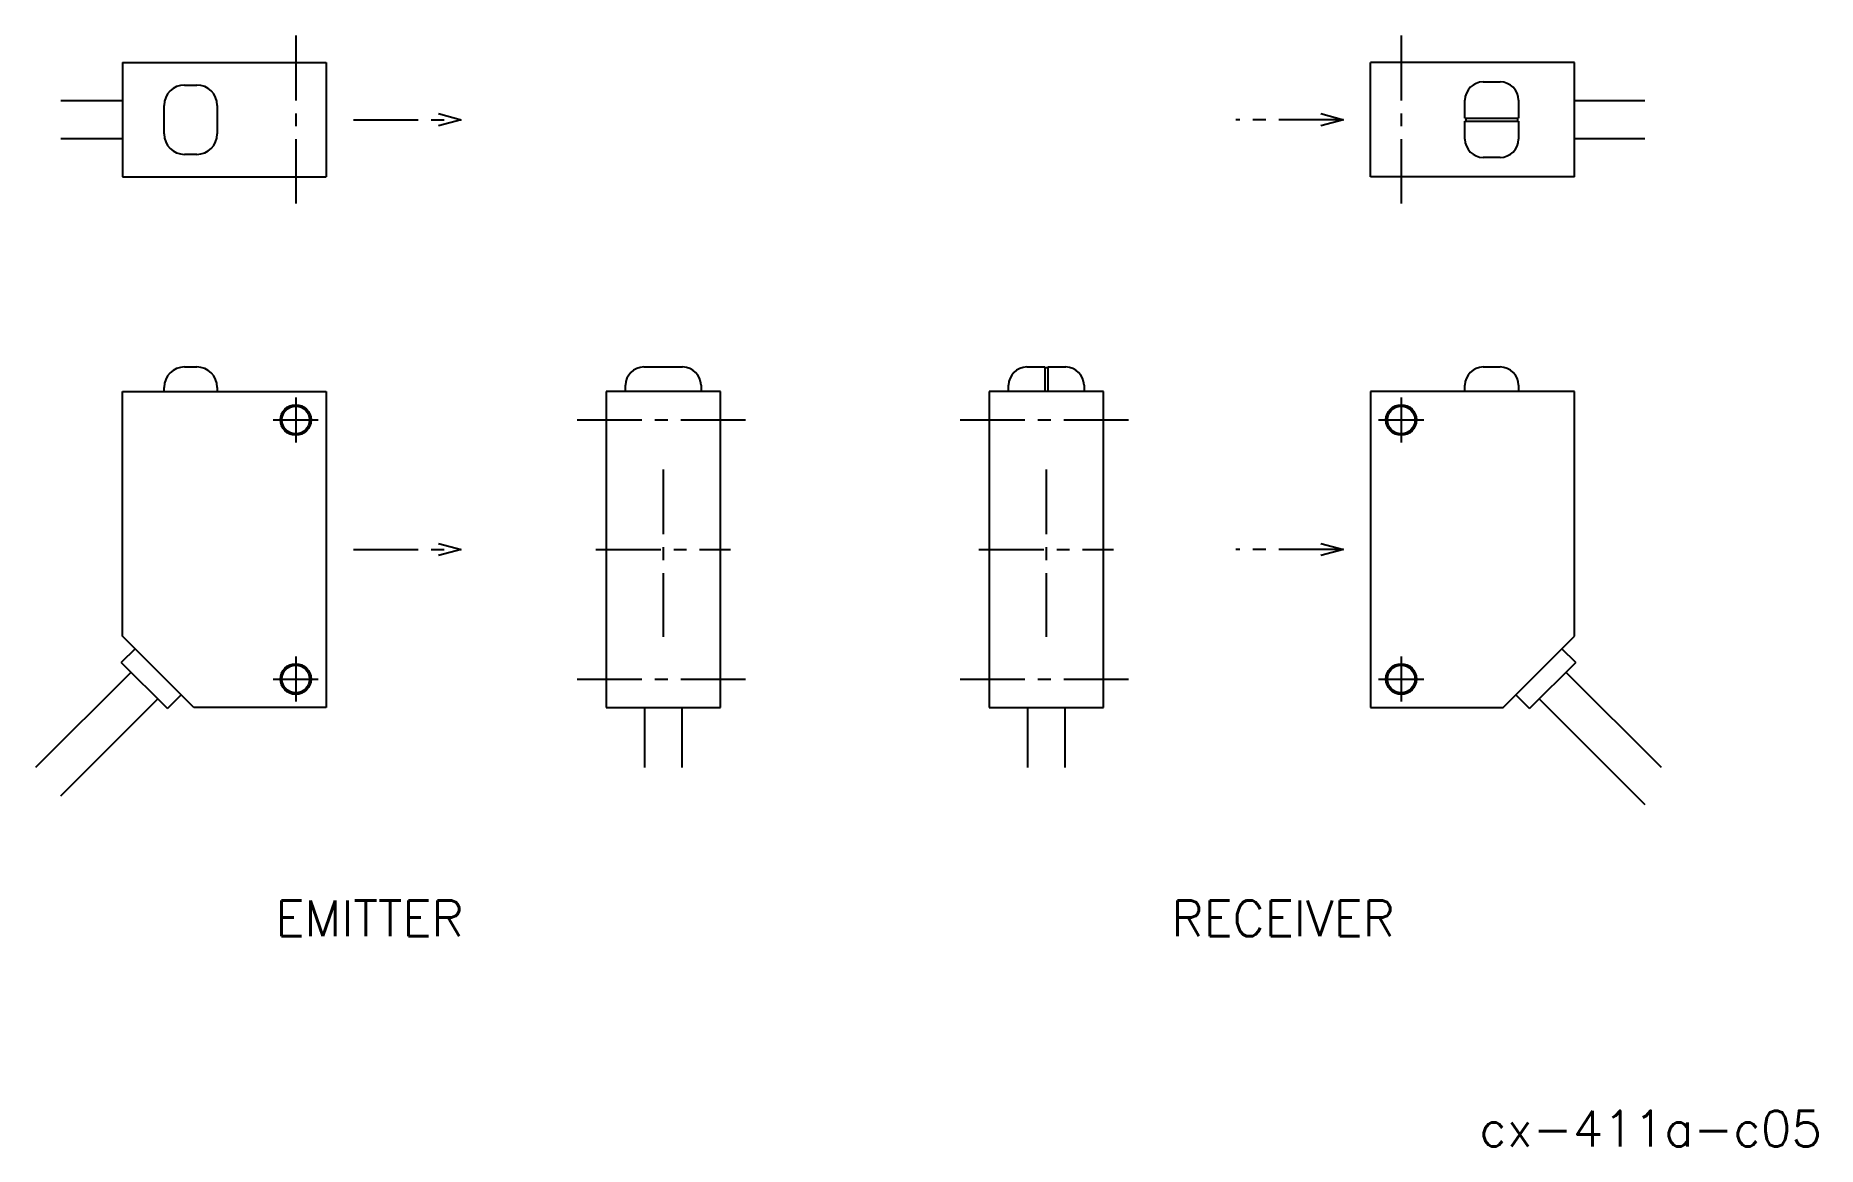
# Model space of a CAD drawing. Extents: x 32 to 207, y 117 to 226.
import ezdxf

# ---------------------------------------------------------------- set-up
doc = ezdxf.new("R2010")
doc.units = 0
doc.linetypes.add('CENTER', pattern=[10.16, 6.35, -1.27, 1.27, -1.27])
doc.layers.get('0').update_dxf_attribs({"linetype": 'CONTINUOUS'})
doc.styles.get("Standard").update_dxf_attribs({"font": 'txt', "bigfont": 'bigfont'})

# ---------------------------------------------------------------- blocks, each defined once
blk = doc.blocks.new('*U2')
at = {"color": 2}
blk.add_text('EMITTER', height=3.5, dxfattribs=at).set_placement((55.47, 137.83))
blk = doc.blocks.new('*U3')
at = {"color": 2}
blk.add_text('RECEIVER', height=3.5, dxfattribs=at).set_placement((143.33, 137.83))
blk = doc.blocks.new('*U4')
at = {"color": 2}
blk.add_text('cx-411a-c05', height=3.5, dxfattribs=at).set_placement((173.52, 117.23))

msp = doc.modelspace()

# ---------------------------------------------------------------- linework, layer by layer
at = {"color": 4, "linetype": 'CENTER'}
for p, q in [((57.46, 226.15), (57.46, 209.68)), ((165.86, 226.15), (165.86, 209.68)), ((71.46, 218.51), (73.69, 217.91)), ((157.97, 218.51), (160.21, 217.91)), ((63.12, 217.91), (73.69, 217.91)), ((73.69, 217.91), (71.46, 217.32)), ((160.21, 217.91), (149.63, 217.91)), ((160.21, 217.91), (157.97, 217.32)), ((57.46, 190.67), (57.46, 186.26)), ((165.86, 190.67), (165.86, 186.26)), ((55.25, 188.46), (59.67, 188.46)), ((85.05, 188.46), (101.94, 188.46)), ((122.62, 188.46), (139.51, 188.46)), ((163.65, 188.46), (168.07, 188.46)), ((93.5, 183.61), (93.5, 167.19)), ((131.06, 183.61), (131.06, 167.19)), ((63.12, 175.76), (73.69, 175.76)), ((71.46, 176.36), (73.69, 175.76)), ((73.69, 175.76), (71.46, 175.16)), ((86.9, 175.76), (100.1, 175.76)), ((124.46, 175.76), (137.66, 175.76)), ((160.21, 175.76), (149.63, 175.76)), ((157.97, 176.36), (160.21, 175.76)), ((160.21, 175.76), (157.97, 175.16)), ((57.46, 165.27), (57.46, 160.86)), ((165.86, 165.27), (165.86, 160.86)), ((55.25, 163.06), (59.67, 163.06)), ((85.05, 163.06), (101.94, 163.06)), ((122.62, 163.06), (139.51, 163.06)), ((163.65, 163.06), (168.07, 163.06))]:
    msp.add_line(p, q, dxfattribs=at)
at = {"color": 7, "linetype": 'CONTINUOUS'}
for p, q in [((40.46, 223.51), (40.46, 212.31)), ((40.46, 223.51), (60.46, 223.51)), ((60.46, 223.51), (60.46, 212.31)), ((162.86, 212.31), (162.86, 223.51)), ((182.86, 223.51), (162.86, 223.51)), ((182.86, 212.31), (182.86, 223.51)), ((46.56, 221.31), (47.76, 221.31)), ((173.91, 221.61), (175.56, 221.61)), ((40.46, 219.76), (34.42, 219.76)), ((44.56, 216.51), (44.56, 219.31)), ((49.76, 219.31), (49.76, 216.51)), ((172.11, 218.06), (172.11, 219.81)), ((177.36, 219.81), (177.36, 218.06)), ((189.74, 219.76), (182.86, 219.76)), ((172.11, 218.06), (177.36, 218.06)), ((172.11, 216.01), (172.11, 217.76)), ((172.11, 217.76), (177.36, 217.76)), ((172.21, 218.06), (172.21, 217.76)), ((177.26, 218.06), (177.26, 217.76)), ((177.36, 217.76), (177.36, 216.01)), ((34.42, 216.06), (40.46, 216.06)), ((182.86, 216.06), (189.74, 216.06)), ((47.76, 214.51), (46.56, 214.51)), ((175.56, 214.21), (173.91, 214.21)), ((40.46, 212.31), (60.46, 212.31)), ((182.86, 212.31), (162.86, 212.31)), ((46.56, 193.66), (47.76, 193.66)), ((91.6, 193.66), (95.4, 193.66)), ((129.16, 193.66), (130.91, 193.66)), ((130.91, 193.66), (130.91, 191.26)), ((131.21, 193.56), (130.91, 193.56)), ((131.21, 193.66), (132.96, 193.66)), ((131.21, 193.66), (131.21, 191.26)), ((173.91, 193.66), (175.56, 193.66)), ((40.46, 167.26), (40.46, 191.26)), ((40.46, 191.26), (60.46, 191.26)), ((44.56, 191.26), (44.56, 191.66)), ((49.76, 191.66), (49.76, 191.26)), ((60.46, 191.26), (60.46, 160.26)), ((89.8, 191.26), (89.8, 191.86)), ((97.2, 191.86), (97.2, 191.26)), ((127.36, 191.26), (127.36, 191.86)), ((134.76, 191.86), (134.76, 191.26)), ((162.86, 191.26), (162.86, 160.26)), ((182.86, 191.26), (162.86, 191.26)), ((172.11, 191.26), (172.11, 191.86)), ((177.36, 191.86), (177.36, 191.26)), ((182.86, 167.26), (182.86, 191.26)), ((41.7, 166.03), (40.35, 164.68)), ((47.46, 160.26), (40.46, 167.26)), ((175.86, 160.26), (182.86, 167.26)), ((182.97, 164.68), (181.62, 166.03)), ((44.88, 160.16), (40.35, 164.68)), ((182.97, 164.68), (178.44, 160.16)), ((41.31, 163.73), (31.95, 154.37)), ((191.37, 154.37), (182.01, 163.73)), ((34.42, 151.61), (43.93, 161.11)), ((44.88, 160.16), (46.22, 161.5)), ((177.1, 161.5), (178.44, 160.16)), ((179.4, 161.11), (189.74, 150.77)), ((60.46, 160.26), (47.46, 160.26)), ((91.65, 160.26), (91.65, 154.37)), ((95.35, 154.37), (95.35, 160.26)), ((129.21, 160.26), (129.21, 154.37)), ((132.91, 154.37), (132.91, 160.26)), ((162.86, 160.26), (175.86, 160.26))]:
    msp.add_line(p, q, dxfattribs=at)
for p, q in [((87.9, 191.26), (87.9, 160.26)), ((99.1, 191.26), (87.9, 191.26)), ((99.1, 160.26), (99.1, 191.26)), ((125.46, 191.26), (125.46, 160.26)), ((136.66, 191.26), (125.46, 191.26)), ((136.66, 160.26), (136.66, 191.26)), ((87.9, 160.26), (99.1, 160.26)), ((125.46, 160.26), (136.66, 160.26))]:
    msp.add_line(p, q)
for centre in [(57.46, 188.46), (165.86, 188.46), (57.46, 163.06), (165.86, 163.06)]:
    msp.add_circle(centre, 1.5, dxfattribs=at)
at = {"color": 2}
for centre in [(57.46, 188.46), (165.86, 188.46), (57.46, 163.06), (165.86, 163.06)]:
    msp.add_circle(centre, 1.35, dxfattribs=at)
at = {"color": 7, "linetype": 'CONTINUOUS'}
for centre, radius, start, end in [((46.56, 219.31), 2, 90, 180), ((47.76, 219.31), 2, 0, 90), ((173.91, 219.81), 1.8, 90, 180), ((175.56, 219.81), 1.8, 0, 90), ((46.56, 216.51), 2, 180, 270), ((47.76, 216.51), 2, 270, 0), ((173.91, 216.01), 1.8, 180, 270), ((175.56, 216.01), 1.8, 270, 0), ((46.56, 191.66), 2, 90, 180), ((47.76, 191.66), 2, 0, 90), ((91.6, 191.86), 1.8, 90, 180), ((95.4, 191.86), 1.8, 0, 90), ((129.16, 191.86), 1.8, 90, 180), ((132.96, 191.86), 1.8, 0, 90), ((173.91, 191.86), 1.8, 90, 180), ((175.56, 191.86), 1.8, 0, 90)]:
    msp.add_arc(centre, radius, start, end, dxfattribs=at)

# ---------------------------------------------------------------- block references
for name in ['*U2', '*U3', '*U4']:
    msp.add_blockref(name, (0, 0))

doc.saveas('drawing.dxf')
